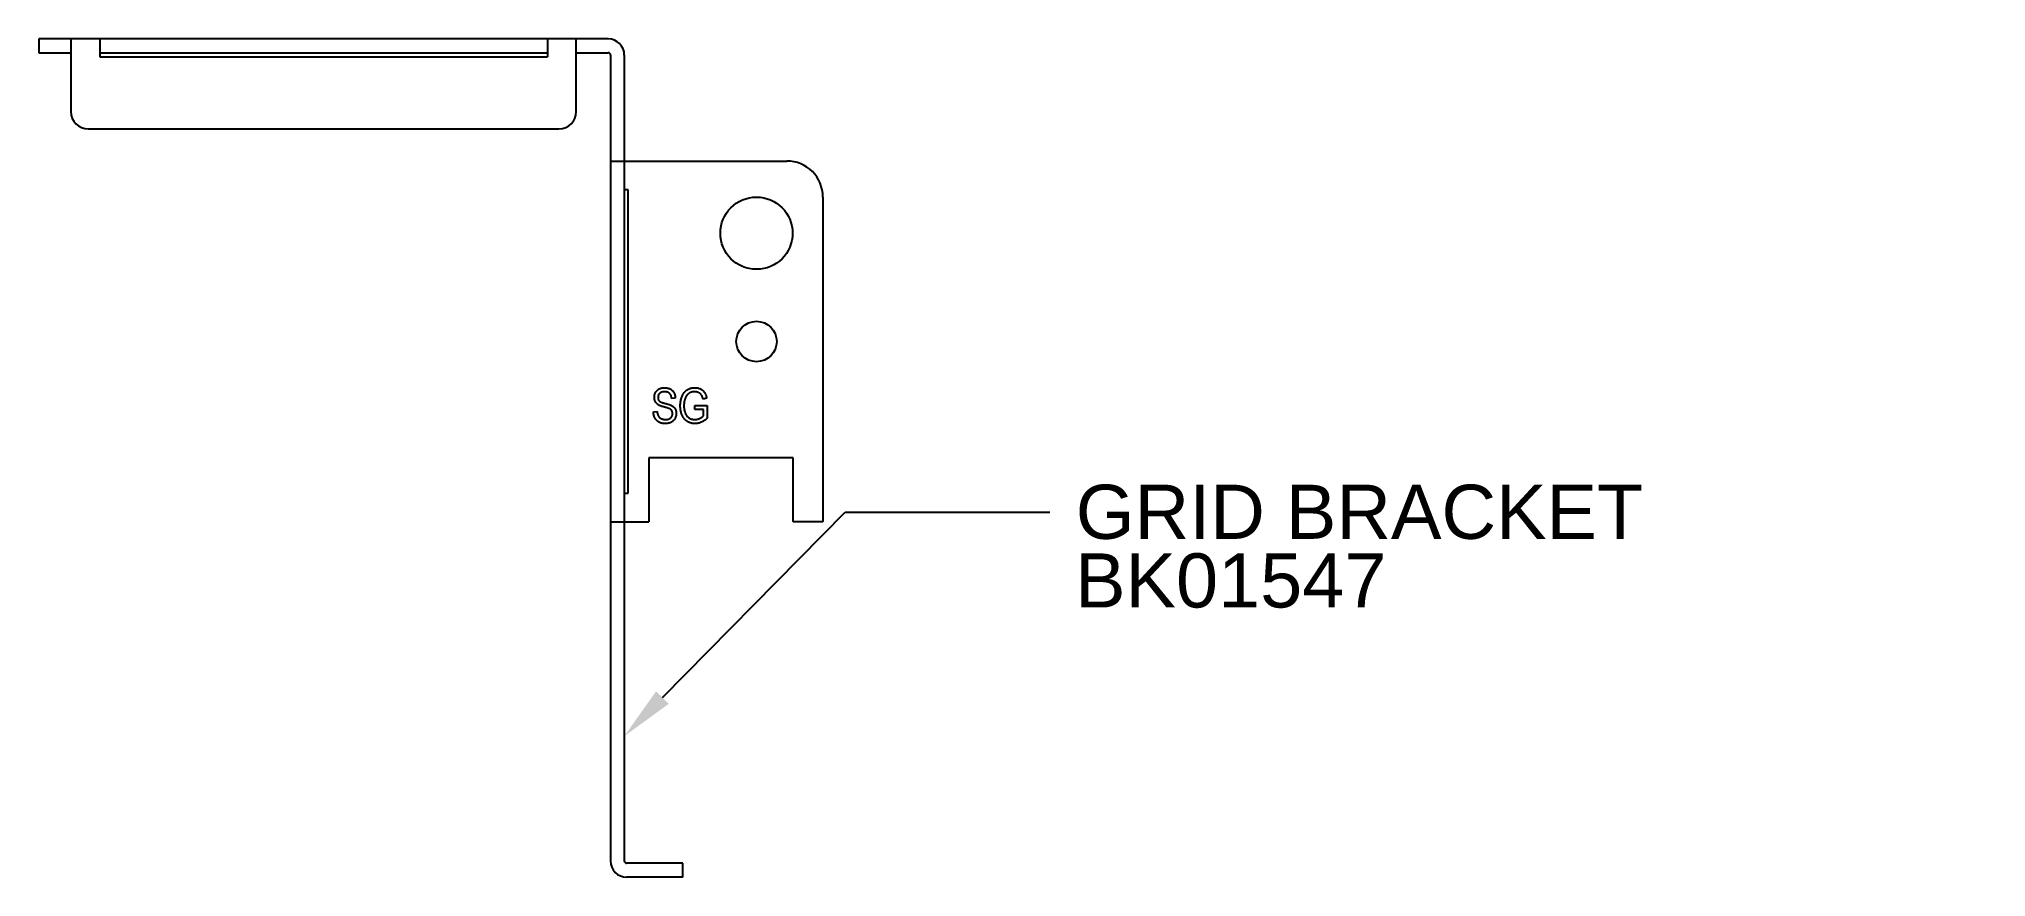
# Model space of a CAD drawing. Extents: x -0.99 to 5.76, y -2.59 to 0.31.
import ezdxf
from ezdxf import colors
from ezdxf.entities.mleader import LeaderData, LeaderLine
from ezdxf.math import Vec2, Vec3

# ---------------------------------------------------------------- set-up
doc = ezdxf.new("R2010")
doc.units = 0
doc.header["$LTSCALE"] = 0.5
doc.header["$MEASUREMENT"] = 0
doc.layers.add('CUST DWG', color=60, linetype='CONTINUOUS', lineweight=20)
doc.layers.add('FAB DWG', color=221, linetype='CONTINUOUS')
doc.layers.add('Mounting', color=4, linetype='CONTINUOUS')
doc.styles.add('LSAD_Standard', font='arial.ttf')

msp = doc.modelspace()

# ---------------------------------------------------------------- linework, layer by layer
at = {"layer": 'Mounting', "transparency": 16777216}
for p, q in [((0.9854, 0.3117), (-0.9854, 0.3117)), ((-0.9854, 0.3117), (-0.9854, 0.2639)), ((-0.875, 0.3117), (-0.875, 0.06)), ((-0.775, 0.3117), (-0.775, 0.25)), ((0.775, 0.3117), (0.775, 0.25)), ((0.875, 0.06), (0.875, 0.3117)), ((-0.9854, 0.2639), (-0.875, 0.2639)), ((-0.775, 0.2639), (0.775, 0.2639)), ((-0.775, 0.25), (0.775, 0.25)), ((0.875, 0.2639), (0.9854, 0.2639)), ((0.9934, 0.2559), (0.9934, -2.5353)), ((1.0412, 0.2559), (1.0412, -2.5353)), ((-0.815, 0), (0.815, 0)), ((0.9934, -0.1111), (1.6037, -0.1111)), ((1.0541, -0.2111), (1.0412, -0.2111)), ((1.0541, -1.2611), (1.0541, -0.2111)), ((1.7287, -0.2361), (1.7287, -1.3611)), ((1.2177, -0.9324), (1.2051, -0.934)), ((1.3264, -0.9324), (1.3138, -0.9355)), ((1.142, -0.9797), (1.1546, -0.9781)), ((1.2854, -0.9576), (1.328, -0.9576)), ((1.2854, -0.9718), (1.2854, -0.9576)), ((1.3154, -0.9718), (1.2854, -0.9718)), ((1.3154, -0.994), (1.3154, -0.9718)), ((1.328, -0.9576), (1.328, -1.002)), ((1.6262, -1.1391), (1.1262, -1.1391)), ((1.1262, -1.1391), (1.1262, -1.3611)), ((1.6262, -1.3611), (1.6262, -1.1391)), ((1.0412, -1.2611), (1.0541, -1.2611)), ((0.9934, -1.3611), (1.1262, -1.3611)), ((1.7287, -1.3611), (1.6262, -1.3611)), ((1.2434, -2.5433), (1.0492, -2.5433)), ((1.2434, -2.5911), (1.2434, -2.5433)), ((1.2434, -2.5911), (1.0492, -2.5911))]:
    msp.add_line(p, q, dxfattribs=at)
for centre, radius in [((1.4987, -0.3611), 0.125), ((1.4987, -0.7361), 0.07)]:
    msp.add_circle(centre, radius, dxfattribs=at)
for centre, radius, start, end in [((0.9854, 0.2559), 0.0558, 0, 90), ((0.9854, 0.2559), 0.008, 0, 90), ((-0.815, 0.06), 0.06, 180, 270), ((0.815, 0.06), 0.06, 270, 0), ((1.6037, -0.2361), 0.125, 0, 90), ((1.0492, -2.5353), 0.0558, 180, 270), ((1.0492, -2.5353), 0.008, 180, 270)]:
    msp.add_arc(centre, radius, start, end, dxfattribs=at)
for points, knots in [([(1.1452, -0.9294), (1.1452, -0.9282), (1.1453, -0.9258), (1.1457, -0.9224), (1.1464, -0.9191), (1.1475, -0.9161), (1.1488, -0.9131), (1.1505, -0.9104), (1.1524, -0.9078), (1.1547, -0.9054), (1.1571, -0.9032), (1.1599, -0.9013), (1.1628, -0.8997), (1.1659, -0.8984), (1.1692, -0.8974), (1.1728, -0.8967), (1.1765, -0.8962), (1.1791, -0.8962), (1.1804, -0.8961)], [0, 0, 0, 0, 0.065534, 0.128827, 0.189955, 0.249648, 0.308248, 0.366796, 0.425501, 0.485892, 0.546682, 0.606687, 0.667522, 0.729426, 0.793138, 0.859027, 0.927697, 1, 1, 1, 1]), ([(1.1779, -0.9627), (1.1768, -0.9624), (1.1746, -0.9618), (1.1714, -0.9608), (1.1685, -0.9598), (1.1658, -0.9588), (1.1634, -0.9578), (1.1613, -0.9568), (1.1594, -0.9557), (1.1573, -0.9544), (1.1549, -0.9525), (1.1524, -0.9499), (1.1502, -0.9471), (1.1484, -0.944), (1.1469, -0.9407), (1.1459, -0.9371), (1.1453, -0.9333), (1.1452, -0.9307), (1.1452, -0.9294)], [0, 0, 0, 0, 0.0696135, 0.1341558, 0.1941217, 0.2492702, 0.3003975, 0.3464603, 0.3882517, 0.4259028, 0.4961061, 0.5655346, 0.6348463, 0.7047585, 0.775666, 0.8477254, 0.9224176, 1, 1, 1, 1]), ([(1.1808, -0.9103), (1.1799, -0.9103), (1.1781, -0.9103), (1.1756, -0.9106), (1.1732, -0.911), (1.1709, -0.9116), (1.1689, -0.9124), (1.167, -0.9133), (1.1652, -0.9144), (1.1636, -0.9157), (1.1623, -0.9171), (1.1611, -0.9186), (1.16, -0.9202), (1.1592, -0.9219), (1.1586, -0.9237), (1.1581, -0.9256), (1.1578, -0.9276), (1.1578, -0.929), (1.1578, -0.9297)], [0, 0, 0, 0, 0.080424, 0.155448, 0.227487, 0.294949, 0.359799, 0.42102, 0.481902, 0.540608, 0.598482, 0.655152, 0.710201, 0.765597, 0.821722, 0.879164, 0.938369, 1, 1, 1, 1]), ([(1.1578, -0.9297), (1.1578, -0.9309), (1.1579, -0.9333), (1.1586, -0.9367), (1.1599, -0.9396), (1.1611, -0.9412), (1.1617, -0.942)], [0, 0, 0, 0, 0.283774, 0.539584, 0.775645, 1, 1, 1, 1]), ([(1.1617, -0.942), (1.1621, -0.9424), (1.1629, -0.9432), (1.1645, -0.9442), (1.1664, -0.9453), (1.1686, -0.9462), (1.1712, -0.9473), (1.1742, -0.9482), (1.1775, -0.9492), (1.1798, -0.9498), (1.181, -0.9501)], [0, 0, 0, 0, 0.075016, 0.16293, 0.264674, 0.38097, 0.512309, 0.658221, 0.820832, 1, 1, 1, 1]), ([(1.1804, -0.8961), (1.1822, -0.8962), (1.1857, -0.8963), (1.1907, -0.8971), (1.1955, -0.8985), (1.1998, -0.9004), (1.2038, -0.9028), (1.2073, -0.9058), (1.2103, -0.9092), (1.2128, -0.9131), (1.2149, -0.9174), (1.2164, -0.9221), (1.2174, -0.9271), (1.2176, -0.9306), (1.2177, -0.9324)], [0, 0, 0, 0, 0.091915, 0.17935, 0.26276, 0.343825, 0.423054, 0.500154, 0.577402, 0.656471, 0.73765, 0.820878, 0.907923, 1, 1, 1, 1]), ([(1.2051, -0.934), (1.205, -0.933), (1.2048, -0.9311), (1.2043, -0.9284), (1.2036, -0.9258), (1.2029, -0.9235), (1.2018, -0.9214), (1.2007, -0.9194), (1.1994, -0.9177), (1.198, -0.9161), (1.1964, -0.9147), (1.1946, -0.9136), (1.1927, -0.9125), (1.1906, -0.9117), (1.1884, -0.9111), (1.186, -0.9107), (1.1834, -0.9104), (1.1817, -0.9103), (1.1808, -0.9103)], [0, 0, 0, 0, 0.076573, 0.149323, 0.217219, 0.282087, 0.343266, 0.402231, 0.458477, 0.514151, 0.569073, 0.624353, 0.681191, 0.739404, 0.79983, 0.862831, 0.929646, 1, 1, 1, 1]), ([(1.235, -0.959), (1.235, -0.9573), (1.235, -0.9542), (1.2354, -0.9495), (1.2359, -0.9449), (1.2367, -0.9406), (1.2376, -0.9363), (1.2388, -0.9323), (1.2401, -0.9284), (1.2417, -0.9247), (1.2435, -0.9211), (1.2454, -0.9178), (1.2474, -0.9148), (1.2496, -0.912), (1.2518, -0.9093), (1.2542, -0.907), (1.2568, -0.9049), (1.2595, -0.9031), (1.2623, -0.9014), (1.2652, -0.9), (1.2683, -0.8988), (1.2715, -0.8978), (1.2748, -0.8971), (1.2782, -0.8965), (1.2818, -0.8962), (1.2842, -0.8962), (1.2854, -0.8961)], [0, 0, 0, 0, 0.053463, 0.105137, 0.155418, 0.204128, 0.251658, 0.298284, 0.343767, 0.388266, 0.431829, 0.473763, 0.514099, 0.553175, 0.591054, 0.628087, 0.664322, 0.700222, 0.735964, 0.771765, 0.807942, 0.844588, 0.881846, 0.920031, 0.959557, 1, 1, 1, 1]), ([(1.2842, -0.9103), (1.2833, -0.9103), (1.2816, -0.9104), (1.2789, -0.9106), (1.2764, -0.911), (1.274, -0.9116), (1.2716, -0.9123), (1.2694, -0.9132), (1.2673, -0.9143), (1.2652, -0.9155), (1.2633, -0.9169), (1.2614, -0.9185), (1.2597, -0.9202), (1.258, -0.9222), (1.2564, -0.9243), (1.255, -0.9266), (1.2536, -0.929), (1.2524, -0.9317), (1.2513, -0.9345), (1.2503, -0.9375), (1.2495, -0.9406), (1.2488, -0.9439), (1.2483, -0.9473), (1.2479, -0.9509), (1.2476, -0.9546), (1.2476, -0.9571), (1.2476, -0.9584)], [0, 0, 0, 0, 0.039685, 0.078083, 0.115732, 0.152035, 0.187856, 0.22295, 0.257949, 0.292709, 0.327632, 0.363189, 0.399401, 0.43625, 0.474911, 0.514631, 0.555789, 0.598863, 0.643197, 0.689157, 0.736131, 0.785147, 0.835845, 0.888456, 0.943369, 1, 1, 1, 1]), ([(1.3138, -0.9355), (1.3134, -0.934), (1.3126, -0.9311), (1.3112, -0.927), (1.3095, -0.9236), (1.3077, -0.9208), (1.3057, -0.9184), (1.3034, -0.9163), (1.3007, -0.9146), (1.2979, -0.913), (1.2947, -0.9118), (1.2914, -0.9109), (1.2879, -0.9104), (1.2855, -0.9104), (1.2842, -0.9103)], [0, 0, 0, 0, 0.112809, 0.212382, 0.300207, 0.377104, 0.448767, 0.521144, 0.595149, 0.671622, 0.750239, 0.830373, 0.913275, 1, 1, 1, 1]), ([(1.2854, -0.8961), (1.2872, -0.8962), (1.2907, -0.8963), (1.2957, -0.897), (1.3004, -0.8983), (1.3047, -0.9001), (1.3087, -0.9024), (1.3123, -0.9051), (1.3156, -0.9082), (1.318, -0.9112), (1.3197, -0.9138), (1.3209, -0.9159), (1.3221, -0.9183), (1.3231, -0.9207), (1.324, -0.9234), (1.3249, -0.9262), (1.3257, -0.9293), (1.3262, -0.9313), (1.3264, -0.9324)], [0, 0, 0, 0, 0.08884, 0.172823, 0.25299, 0.330537, 0.406372, 0.480886, 0.555221, 0.630843, 0.670089, 0.710569, 0.753368, 0.798103, 0.845063, 0.894345, 0.945926, 1, 1, 1, 1]), ([(1.1826, -1.0206), (1.1811, -1.0206), (1.1782, -1.0205), (1.1739, -1.02), (1.1699, -1.0192), (1.1661, -1.0179), (1.1626, -1.0164), (1.1592, -1.0145), (1.1561, -1.0122), (1.1533, -1.0096), (1.1507, -1.0068), (1.1485, -1.0036), (1.1466, -1.0002), (1.145, -0.9966), (1.1437, -0.9927), (1.1428, -0.9886), (1.1422, -0.9842), (1.1421, -0.9812), (1.142, -0.9797)], [0, 0, 0, 0, 0.069062, 0.134766, 0.197611, 0.258528, 0.318127, 0.377058, 0.435686, 0.494734, 0.554091, 0.613333, 0.672924, 0.734066, 0.796299, 0.861241, 0.92897, 1, 1, 1, 1]), ([(1.1546, -0.9781), (1.1548, -0.9797), (1.1552, -0.9827), (1.1561, -0.987), (1.1574, -0.9907), (1.159, -0.9939), (1.161, -0.9966), (1.1633, -0.9991), (1.166, -1.0012), (1.169, -1.0031), (1.1724, -1.0046), (1.176, -1.0057), (1.1798, -1.0063), (1.1824, -1.0064), (1.1837, -1.0064)], [0, 0, 0, 0, 0.106713, 0.202383, 0.287988, 0.365132, 0.438155, 0.511442, 0.587093, 0.665986, 0.746839, 0.82888, 0.91253, 1, 1, 1, 1]), ([(1.2082, -0.9857), (1.2082, -0.9848), (1.2081, -0.9831), (1.2077, -0.9806), (1.2069, -0.9783), (1.2059, -0.9762), (1.2045, -0.9743), (1.2029, -0.9725), (1.2009, -0.971), (1.199, -0.9698), (1.1972, -0.9689), (1.1955, -0.9682), (1.1934, -0.9674), (1.191, -0.9666), (1.1882, -0.9657), (1.1851, -0.9647), (1.1816, -0.9637), (1.1792, -0.9631), (1.1779, -0.9627)], [0, 0, 0, 0, 0.062827, 0.122373, 0.180384, 0.236489, 0.292629, 0.350398, 0.410193, 0.473423, 0.510212, 0.55528, 0.608473, 0.669857, 0.740038, 0.817917, 0.904812, 1, 1, 1, 1]), ([(1.181, -0.9501), (1.1822, -0.9504), (1.1846, -0.9509), (1.1879, -0.9518), (1.1909, -0.9526), (1.1937, -0.9534), (1.1962, -0.9542), (1.1984, -0.9549), (1.2004, -0.9556), (1.2016, -0.9561), (1.2021, -0.9563)], [0, 0, 0, 0, 0.169324, 0.325355, 0.468916, 0.600312, 0.718846, 0.824985, 0.918758, 1, 1, 1, 1]), ([(1.2208, -0.9853), (1.2208, -0.9869), (1.2207, -0.9902), (1.2197, -0.995), (1.2182, -0.9995), (1.216, -1.0037), (1.2134, -1.0076), (1.2103, -1.0111), (1.2067, -1.014), (1.2028, -1.0164), (1.1983, -1.0184), (1.1935, -1.0197), (1.1882, -1.0205), (1.1845, -1.0206), (1.1826, -1.0206)], [0, 0, 0, 0, 0.084273, 0.166517, 0.247388, 0.328837, 0.409098, 0.487727, 0.565708, 0.644985, 0.726558, 0.81207, 0.902729, 1, 1, 1, 1]), ([(1.1837, -1.0064), (1.1846, -1.0064), (1.1865, -1.0064), (1.1891, -1.0061), (1.1917, -1.0057), (1.194, -1.005), (1.1962, -1.0043), (1.1982, -1.0032), (1.2001, -1.0021), (1.2018, -1.0007), (1.2033, -0.9992), (1.2046, -0.9976), (1.2057, -0.9959), (1.2067, -0.9941), (1.2073, -0.9921), (1.2079, -0.9901), (1.2082, -0.9879), (1.2082, -0.9864), (1.2082, -0.9857)], [0, 0, 0, 0, 0.078125, 0.15183, 0.222152, 0.289023, 0.352598, 0.414842, 0.474935, 0.534843, 0.593414, 0.650787, 0.707286, 0.763458, 0.819724, 0.877852, 0.937479, 1, 1, 1, 1]), ([(1.2021, -0.9563), (1.2036, -0.957), (1.2064, -0.9584), (1.2103, -0.9611), (1.2135, -0.9642), (1.2162, -0.9677), (1.2183, -0.9716), (1.2197, -0.9759), (1.2207, -0.9805), (1.2208, -0.9837), (1.2208, -0.9853)], [0, 0, 0, 0, 0.133785, 0.259385, 0.380822, 0.499531, 0.618358, 0.739896, 0.866296, 1, 1, 1, 1]), ([(1.2863, -1.0206), (1.2851, -1.0206), (1.2827, -1.0205), (1.2791, -1.0202), (1.2757, -1.0197), (1.2723, -1.0189), (1.2691, -1.0179), (1.266, -1.0166), (1.2629, -1.0152), (1.26, -1.0134), (1.2572, -1.0115), (1.2545, -1.0094), (1.252, -1.0071), (1.2496, -1.0045), (1.2474, -1.0018), (1.2453, -0.9988), (1.2434, -0.9957), (1.2417, -0.9923), (1.2401, -0.9887), (1.2387, -0.985), (1.2376, -0.9811), (1.2366, -0.977), (1.2359, -0.9727), (1.2354, -0.9683), (1.235, -0.9637), (1.235, -0.9605), (1.235, -0.959)], [0, 0, 0, 0, 0.040148, 0.079613, 0.11807, 0.156206, 0.193673, 0.231029, 0.268512, 0.306059, 0.343763, 0.381446, 0.419308, 0.457555, 0.496773, 0.536532, 0.577305, 0.619549, 0.662812, 0.706677, 0.751934, 0.798478, 0.846404, 0.895869, 0.947035, 1, 1, 1, 1]), ([(1.2476, -0.9584), (1.2476, -0.9604), (1.2477, -0.9641), (1.2482, -0.9696), (1.249, -0.9747), (1.2501, -0.9794), (1.2516, -0.9837), (1.2534, -0.9877), (1.2556, -0.9913), (1.258, -0.9945), (1.2608, -0.9973), (1.2637, -0.9997), (1.2669, -1.0018), (1.2702, -1.0035), (1.2738, -1.0049), (1.2775, -1.0058), (1.2814, -1.0063), (1.2841, -1.0064), (1.2855, -1.0064)], [0, 0, 0, 0, 0.084019, 0.162985, 0.237226, 0.307222, 0.373055, 0.435639, 0.495813, 0.553896, 0.610518, 0.665603, 0.719788, 0.773579, 0.827974, 0.883384, 0.940504, 1, 1, 1, 1]), ([(1.2855, -1.0064), (1.2868, -1.0064), (1.2896, -1.0063), (1.2937, -1.0056), (1.2979, -1.0044), (1.302, -1.0028), (1.3059, -1.001), (1.3095, -0.9989), (1.3126, -0.9966), (1.3145, -0.9949), (1.3154, -0.994)], [0, 0, 0, 0, 0.12227, 0.248326, 0.378192, 0.51368, 0.647529, 0.772651, 0.889832, 1, 1, 1, 1]), ([(1.328, -1.002), (1.3264, -1.0035), (1.3232, -1.0064), (1.3181, -1.0102), (1.313, -1.0134), (1.3078, -1.016), (1.3025, -1.0181), (1.2972, -1.0196), (1.2917, -1.0205), (1.2881, -1.0206), (1.2863, -1.0206)], [0, 0, 0, 0, 0.140143, 0.274282, 0.402865, 0.527314, 0.647566, 0.76586, 0.882524, 1, 1, 1, 1])]:
    msp.add_open_spline(points, degree=3, knots=knots, dxfattribs=at)

# ---------------------------------------------------------------- texts
at = {"layer": 'FAB DWG', "ltscale": 0.5, "transparency": 16777216, "insert": (2.6018, -1.4699), "char_height": 0.1875, "width": 3.15153, "attachment_point": 1, "style": 'LSAD_Standard'}
msp.add_mtext('\\A1;BK01547', dxfattribs=at)

# ---------------------------------------------------------------- leaders
at = {"layer": 'CUST DWG', "ltscale": 0.5, "transparency": 16777216}
ml = msp.add_multileader_mtext('Standard', dxfattribs=at)
ml.set_content('\\A1;GRID BRACKET', color=256, style='LSAD_Standard')
ml.set_leader_properties()
ml.build(insert=Vec2(0, 0))
ml.multileader.update_dxf_attribs({"dogleg_length": 0.36, "arrow_head_size": 0.1875})
ctx = ml.context
ctx.base_point, ctx.char_height, ctx.arrow_head_size, ctx.landing_gap_size, ctx.plane_origin = Vec3(2.514, -1.3276), 0.1875, 0.1875, 0.09, Vec3(0.2978, -1.9365)
notes = []
notes.append((ctx, [(0, (1, 1, 0), (1.8061, -1.3276), (1, 0), 0.7078, [(0, [(1.0412, -2.103)], 0, [])])]))
ctx.mtext.insert, ctx.mtext.width, ctx.mtext.defined_height, ctx.mtext.flow_direction = Vec3(2.604, -1.2322), 3.15153, 0.8541, 5
for ctx, leaders in notes:
    for number, flags, end, landing, length, lines in leaders:
        leader = LeaderData()
        leader.index, (leader.has_last_leader_line, leader.has_dogleg_vector, leader.attachment_direction) = number, flags
        leader.last_leader_point, leader.dogleg_vector, leader.dogleg_length = Vec3(end), Vec3(landing), length
        for number, points, colour, breaks in lines:
            line = LeaderLine()
            line.index, line.vertices, line.color, line.breaks = number, Vec3.list(points), colors.encode_raw_color(colour), breaks
            leader.lines.append(line)
        ctx.leaders.append(leader)

doc.saveas('drawing.dxf')
